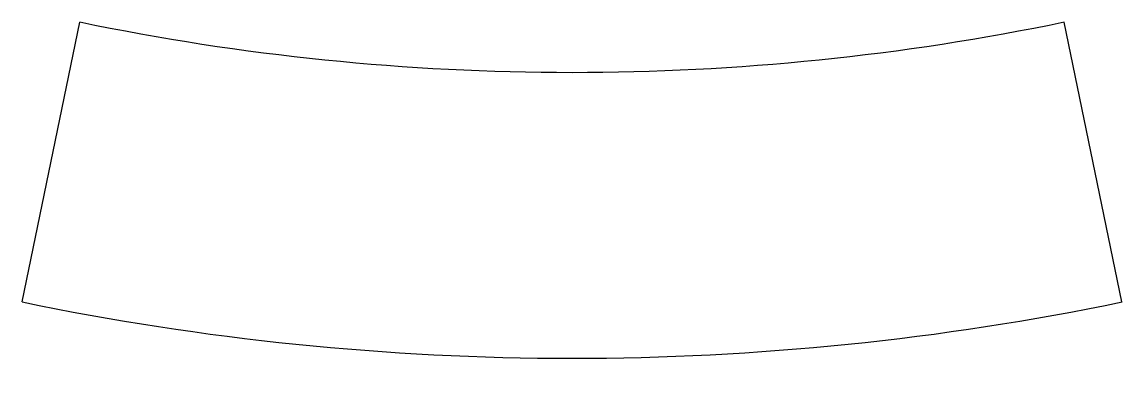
# Model space of a CAD drawing. Header units: millimetres. Extents: x 4861 to 6646, y 1559 to 2134.
import ezdxf

# ---------------------------------------------------------------- set-up
doc = ezdxf.new("R2010")
doc.units = ezdxf.units.MM

# ---------------------------------------------------------------- blocks, each defined once
blk = doc.blocks.new('asdasdas')
for p, q in [((4888.9, -329.5), (4982.6, 124.3)), ((6674.4, -329.5), (6580.7, 124.3))]:
    blk.add_line(p, q)
for radius in [3950.9, 4414.4]:
    blk.add_arc((5781.7, 3993.6), radius, 258.3315, 281.6685)

msp = doc.modelspace()

# ---------------------------------------------------------------- block references
msp.add_blockref('asdasdas', (-28.3, 2010))

doc.saveas('drawing.dxf')
